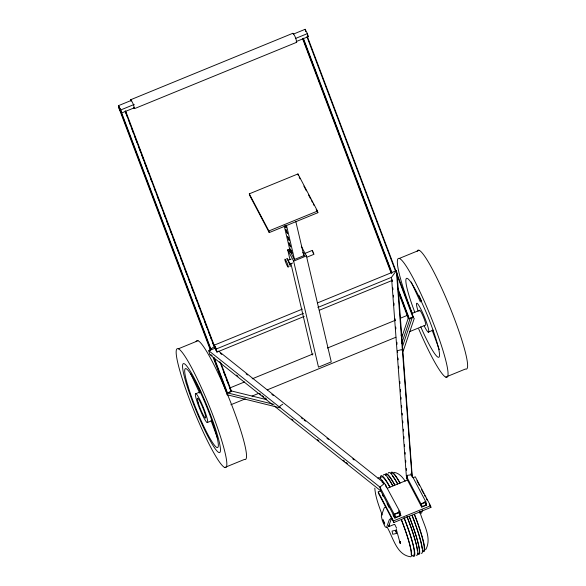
<?xml version="1.0" encoding="UTF-8"?>
<svg xmlns="http://www.w3.org/2000/svg" width="586" height="586" viewBox="0 0 586 586"><rect width="100%" height="100%" fill="white"/><g stroke="black" fill="none" stroke-linecap="round" stroke-linejoin="round"><path stroke-width="0.88" d="M289.411 264.345L289.257 263.51M400.062 541.501L400.018 542.819L400.084 541.83M226.958 394.063L227.2 392.818L273.94 404.369M130.788 99.576L130.993 101.18M133.667 107.604A4.9 0.608 67.8 0 0 134.362 108.571L133.63 104.879L130.986 99.62M134.546 108.622L296.677 42.302C296.362 39.511 294.721 34.596 292.861 33.527M401.571 337.946L408.31 318.037M401.762 343.264L410.215 318.279M402.289 347.095L412.493 316.938L414.258 318.432L403.175 351.168L401.41 349.674L398.275 350.501M388.533 526.704L391.111 519.401A23.543 3.223 -23.2 0 1 391.873 518.559M419.744 513.241L420.316 511.622M421.451 513.241L422.631 509.908M425.67 549.727C432.593 537.618 422.792 523.349 419.832 511.527M317.876 307.445L391.521 277.317L396.363 270.659L397.11 273.75L412.288 477.092M212.791 347.564L208.836 350.758L209.729 354.567L272.724 404.772M209.253 350.765L210.425 349.813M384.533 483.369L379.918 487.105L380.812 490.914L395.067 517.98L400.839 515.621L399.945 511.812L384.533 483.369L218.556 351.095M391.682 517.878L390.855 518.485A24.934 3.413 -23.2 0 0 389.177 520.038L386.533 527.517L385.258 526.917L384.731 525.972A6.439 0.798 67.8 0 1 382.211 520.119L381.303 516.032L384.079 508.165A24.934 3.413 -23.2 0 1 385.756 506.612M282.738 404.223L280.115 405.893L279.756 407.761L226.841 394.686M307.137 257.093L313.979 254.295L312.367 250.369L312.455 251.233M292.927 33.248L130.978 99.613M210.293 349.879L119.185 108.762L118.46 105.67L131.132 100.484M293.322 34.135L305.152 29.3L307.416 33.6L308.141 36.691L296.318 41.525M134.121 107.875L121.449 113.061L120.723 109.963L134.238 104.433M295.586 38.434L307.416 33.6M249.306 193.834L297.944 173.939L317.495 211.07L317.876 212.689L269.238 232.583L249.687 195.453L249.306 193.834L268.857 230.965L269.238 232.583M268.857 230.965L317.495 211.07M289.997 259.671L287.704 249.87L290.099 248.896M287.799 260.418L291.191 259.034M304.742 253.489L312.367 250.369M306.397 255.899L331.266 361.921L318.491 367.144L293.63 261.122L306.397 255.899L301.321 246.259M290.195 264.022L292.736 262.989M178.334 348.809L197.987 340.766M399.425 258.375L419.078 250.332M304.2 316.433L216.981 352.105L214.981 348.245L214.293 345.139L302.361 309.108M317.605 302.874L396.363 270.659L411.98 476.389M216.981 352.105L216.293 348.992L303.482 313.327M319.443 310.192L392.268 280.408M195.892 393.689L200.808 391.682M230.144 387.837L244.538 381.955M252.156 378.842L313.092 353.915M327.479 348.025L395.191 320.33M400.267 318.257L407.885 315.136M411.269 313.752L419.73 310.294M219.801 361.569L231.111 391.492L227.5 392.972L214.249 357.892M397.059 275.237L412.888 317.136L409.284 318.608L397.645 287.814M220.922 363.159L231.58 391.375L227.156 393.184L213.604 357.306M398.216 291.762L408.23 318.271L408.94 318.828L413.364 317.019L396.561 272.556M230.869 404.75L245.263 398.868M252.031 396.099L258.8 393.323M267.267 389.866L395.916 337.243M400.992 335.163L402.685 334.474M409.453 331.705L425.539 325.127A8.021 0.996 67.8 0 0 423.129 316.308A8.021 0.996 67.8 0 0 419.481 311.012M207.202 422.594A15.632 1.941 67.8 0 0 200.895 401.828A15.632 1.941 67.8 0 0 196.544 400.011A15.632 1.941 67.8 0 0 207.202 422.594L212.11 420.58M428.285 332.159L433.201 330.145M224.76 467.482A64.196 7.97 67.8 0 0 198.866 382.211A64.196 7.97 67.8 0 0 181.015 374.74A64.196 7.97 67.8 0 0 224.76 467.482L244.413 459.439A64.196 7.97 67.8 0 0 228.386 396.634A64.196 7.97 67.8 0 0 196.112 341.675M445.843 377.047L465.496 369.004A64.196 7.97 67.8 0 0 449.477 306.2A64.196 7.97 67.8 0 0 417.195 251.24M413.093 477.707L415.306 476.799L430.549 505.747L430.93 507.366L393.851 522.536L378.607 493.588L378.226 491.969L380.812 490.914L274.153 405.908M387.412 488.211L407.446 480.015L406.31 475.473L391.521 277.317M395.067 517.98L394.173 514.171L399.945 511.812M399.476 512.406L394.81 514.31L395.535 517.394L400.201 515.482L398.641 510.809M421.7 507.088L420.938 503.843L425.854 501.836L411.599 474.763L406.31 475.473L407.446 480.015L421.7 507.088L426.615 505.081L425.854 501.836M422.067 506.626L426.117 504.971L425.495 502.29L421.437 503.953L422.067 506.626L420.807 504.238M393.851 522.536L393.47 520.91L430.549 505.747M389.243 526.455L394.297 524.382M396.019 531.128L395.799 530.249L392.056 531.07L392.759 534.271L396.502 533.45L396.334 532.571M396.48 533.45L396.304 532.835M393.924 472.331C398.941 473.012 402.641 477.114 405.175 481.194M229.895 388.254L230.869 390.818L266.762 399.689M296.677 42.302L296.494 42.251A4.9 0.608 67.8 0 1 296.194 41.906M412.654 316.462L413.364 317.019M412.31 316.682L412.888 317.136M119.654 108.644L120.884 110.813M230.869 390.818L231.58 391.375M230.525 391.038L231.111 391.492M213.451 347.029L214.981 348.245L208.836 350.758L379.918 487.105L394.173 514.171M220.329 353.299L221.757 354.442M246.098 373.839L247.526 374.981M271.867 394.378L273.296 395.521M301.219 417.767L302.647 418.909M304.083 420.045L305.511 421.188M326.988 438.306L328.416 439.441M352.757 458.838L354.186 459.981M382.101 482.227L383.537 483.369M210.726 354.567L212.154 355.709M236.495 375.106L237.931 376.249M259.4 393.36L260.836 394.503M262.264 395.645L263.7 396.781M265.128 397.923L266.557 399.066M291.616 419.034L293.044 420.177M317.385 439.566L318.813 440.709M343.154 460.105L344.583 461.248M346.018 462.391L347.447 463.526M288.078 260.755L288.488 261.532M307.386 35.255L308.141 36.691M299.175 177.17L300.025 178.789M303.848 186.048L306.397 190.897M308.529 194.933L310.653 198.969M311.503 200.58L312.353 202.192M313.202 203.811L314.052 205.422M316.176 209.458L317.876 212.689M302.83 252.368L304.434 255.401L294.465 259.481L289.667 250.369L290.085 252.148M416.954 480.835L419.495 485.662M421.612 489.676L423.729 493.698M424.579 495.309L425.429 496.913M426.271 498.525L427.121 500.129M429.238 504.15L430.93 507.366M425.773 503.484L426.615 505.081M424.44 501.784L426.117 504.971M287.704 249.87L293.63 261.122M406.684 476.777L420.938 503.843M399.996 514.032L400.839 515.621M398.524 512.296L400.201 515.482M394.693 515.797L395.535 517.394M382.446 494.921L383.288 496.51M387.06 503.682L389.155 507.659M392.935 514.823L394.612 518.009M378.226 491.969L393.47 520.91M118.46 105.67L120.723 109.963M121.449 113.061L119.185 108.762L119.896 109.318L210.762 349.761M214.293 345.139L216.293 348.992M313.232 253.211L313.444 253.643M419.012 295.571L421.7 301.38M411.182 281.998L420.389 301.915M198.698 387.668L200.617 391.814M190.479 373.26L199.687 393.177M387.2 527.297C393.125 537.318 396.458 554.649 410.163 556.7A42.69 5.296 67.8 0 0 401.578 520.112M285.521 225.507L286.166 227.859L285.045 225.735M288.708 262.023L289.11 263.048M307.394 36.574L395.916 270.849M306.918 36.691L395.77 271.816M303.314 38.163L391.829 272.417M304.669 42.837L306.932 48.821M308.221 52.242L309.84 56.52M311.129 59.94L312.748 64.211M314.682 69.346L316.301 73.616M318.242 78.751L319.209 81.315M321.143 86.442L322.117 89.006M324.703 95.848L325.67 98.411M326.314 100.125L327.288 102.689M329.222 107.817L331.486 113.809M332.775 117.222L335.038 123.214M336.327 126.627L337.946 130.905M339.235 134.326L341.499 140.31M342.795 143.731L344.407 148.009M346.348 153.136L347.315 155.7M349.256 160.835L350.868 165.106M352.809 170.24L353.776 172.804M359.269 187.337L360.236 189.901M360.888 191.615L363.144 197.599M364.441 201.02L366.704 207.005M367.993 210.425L369.605 214.696M370.901 218.117L372.513 222.394M374.454 227.522L376.073 231.8M378.007 236.927L378.981 239.491M380.915 244.626L381.889 247.189M384.467 254.031L385.442 256.595M387.375 261.722L388.35 264.286M388.994 266L389.961 268.564M399.007 292.502L401.271 298.486M402.56 301.907L404.179 306.185M406.12 311.312L407.087 313.884M302.969 38.383L391.822 273.515M398.282 290.612L408.94 318.828M302.581 38.676L391.104 272.951M125.609 110.93L215.428 348.626M125.543 112.08L127.155 116.358M129.096 121.485L130.715 125.763M132.004 129.184L133.623 133.462M134.912 136.875L137.175 142.867M138.464 146.28L140.728 152.272M141.373 153.979L143.636 159.963M144.925 163.384L147.189 169.369M147.833 171.083L148.807 173.646M150.741 178.774L151.715 181.338M154.294 188.179L155.268 190.743M157.202 195.878L158.821 200.148M160.11 203.569L161.729 207.847M163.67 212.974L165.281 217.252M166.578 220.673L168.834 226.657M170.13 230.078L171.742 234.349M173.038 237.77L175.295 243.754M175.947 245.468L178.855 253.159M180.788 258.294L181.763 260.858M182.407 262.565L183.374 265.128M184.993 269.406L186.927 274.534M188.868 279.669L189.835 282.232M191.776 287.36L193.387 291.638M195.328 296.765L196.947 301.043M198.236 304.464L199.855 308.734M201.145 312.155L203.408 318.139M204.697 321.56L206.961 327.545M208.902 332.68L209.869 335.243M210.513 336.95L211.48 339.521M212.454 342.085L213.421 344.649M223.434 371.158L225.053 375.428M226.343 378.849L227.961 383.127M125.14 111.047L214.952 348.743M121.529 112.519L211.019 349.337M213.201 357.57L226.445 392.627M312.609 251.694L312.799 252.2M382.189 514.999C379.061 506.289 375.523 497.463 374.806 488.167M432.146 330.189L439.339 349.739M211.055 420.623L217.626 438.475M396.363 532.945L396.283 532.308M396.239 529.077L400.26 543.581L400.077 541.764M395.975 530.865L396.085 531.392M406.823 475.781L407.453 478.388M307.269 33.534L307.811 35.841M305.152 29.3L305.694 31.622M385.691 484.747L386.225 487.032M297.944 173.939L298.325 175.558M295.784 221.362L303.922 256.038M286.451 225.178L294.582 259.854M284.195 225.815L290.451 252.493M290.832 263.239L312.36 354.999M396.063 531.231L396.151 531.692M396.158 531.641L396.246 532.059M396.224 532.007L396.334 532.469M411.086 473.371L411.226 475.195M392.195 279.749L392.334 281.566M392.803 287.931L392.942 289.755M393.353 295.212L393.484 297.029M393.968 303.145L394.1 305.218M395.118 318.865L395.25 320.681M395.726 327.054L395.865 328.871M396.89 342.261L397.015 344.334M397.498 350.45L397.63 352.53M398.041 358.009L398.172 359.833M398.648 366.228L398.788 368.052M399.806 381.376L399.945 383.574M400.421 389.565L400.56 391.785M400.971 397.264L401.102 399.088M401.578 405.483L401.718 407.307M402.186 413.218L402.318 415.035M402.736 421.004L402.875 422.828M403.351 429.216L403.49 431.047M403.901 436.519L404.032 438.35M404.508 444.737L404.648 446.561M405.102 452.333L405.241 454.15M405.666 460.259L405.805 462.083M406.281 468.478L406.42 470.302M406.867 475.986L407.072 478.711M286.964 259.327A4.373 0.542 67.8 0 1 288.847 261.634A4.373 0.542 67.8 0 1 289.924 266.22M391.323 473.744A41.95 5.208 67.8 0 1 399.996 483.26M414.456 514.742A41.95 5.208 67.8 0 1 422.887 550.701M414.646 514.794A42.925 5.325 67.8 0 1 422.242 550.869M390.979 472.836A42.925 5.325 67.8 0 1 399.857 482.578M396.554 528.045A17.39 2.161 67.8 0 1 394.803 524.529M389.287 525.005A6.497 0.806 67.8 0 1 388.401 525.43M378.036 478.381A42.69 5.296 67.8 0 1 383.793 482.937M381.86 480.637A41.811 5.186 67.8 0 1 383.552 482.945M401.439 520.053A41.811 5.186 67.8 0 1 411.196 554.744M381.032 477.451A42.412 5.267 67.8 0 1 389.8 487.076M404.413 518.91A42.412 5.267 67.8 0 1 412.947 555.264M403.974 517.379A43.62 5.413 67.8 0 1 412.332 555.653M380.365 478.608A43.62 5.413 67.8 0 1 390.027 487.069M383.464 475.165A43.62 5.413 67.8 0 1 392.935 485.875M406.882 516.185A43.62 5.413 67.8 0 1 416.287 555.191M387.375 477.502A42.69 5.296 67.8 0 1 392.657 485.699M407.365 517.738A42.69 5.296 67.8 0 1 416.272 544.797M416.492 545.742A42.69 5.296 67.8 0 1 417.305 550.474M385.8 475.209A42.683 5.296 67.8 0 1 394.634 484.893M409.343 516.933A42.683 5.296 67.8 0 1 417.921 553.521M385.442 474.36A43.62 5.413 67.8 0 1 394.905 485.069M409.489 516.999A43.62 5.413 67.8 0 1 418.258 554.385M388.276 473.202A43.62 5.413 67.8 0 1 397.748 483.911M412.324 515.834A43.62 5.413 67.8 0 1 421.1 553.221M392.268 475.773A42.412 5.267 67.8 0 1 394.949 479.582M395.447 480.373A42.412 5.267 67.8 0 1 397.52 483.919M412.134 515.753A42.412 5.267 67.8 0 1 415.584 524.997M415.87 525.803A42.412 5.267 67.8 0 1 422.008 548.284M418.155 311.21A15.632 1.941 67.8 0 1 419.217 306.082A15.632 1.941 67.8 0 1 428.307 328.248A15.632 1.941 67.8 0 1 424.081 325.67M414.807 312.287A42.61 5.289 67.8 0 1 411.936 283.792A42.61 5.289 67.8 0 1 438.804 349.556A42.61 5.289 67.8 0 1 420.741 326.812M412.324 313.393A64.196 7.97 67.8 0 1 405.952 265.751A64.196 7.97 67.8 0 1 447.045 365.935A64.196 7.97 67.8 0 1 418.69 328.9M289.001 242.904L290.612 246.831L289.001 242.904M290.466 249.24L292.077 253.167L290.466 249.24M383.046 519.87L384.68 523.855L383.046 519.87M287.499 236.392L289.14 240.348L287.499 236.392M285.939 229.668L287.543 233.631L285.939 229.668M120.57 109.904L118.79 106.52L119.332 108.82L121.112 112.204L120.57 109.904M216.183 348.934L214.513 345.725L215.091 348.311L216.754 351.519L216.183 348.934M285.214 260.924A4.373 0.542 67.8 0 0 288.187 267.238A4.373 0.542 67.8 0 0 286.429 261.429A4.373 0.542 67.8 0 0 285.214 260.924M198.127 402.575A10.702 1.326 67.8 0 0 205.415 418.03A10.702 1.326 67.8 0 0 201.101 403.82A10.702 1.326 67.8 0 0 198.127 402.575M186.194 383.163A48.008 5.955 67.8 0 0 218.908 452.517A48.008 5.955 67.8 0 0 199.54 388.752A48.008 5.955 67.8 0 0 186.194 383.163M187.916 385.969A42.61 5.289 67.8 0 0 216.959 447.528A42.61 5.289 67.8 0 0 199.767 390.928A42.61 5.289 67.8 0 0 187.916 385.969"/></g></svg>
